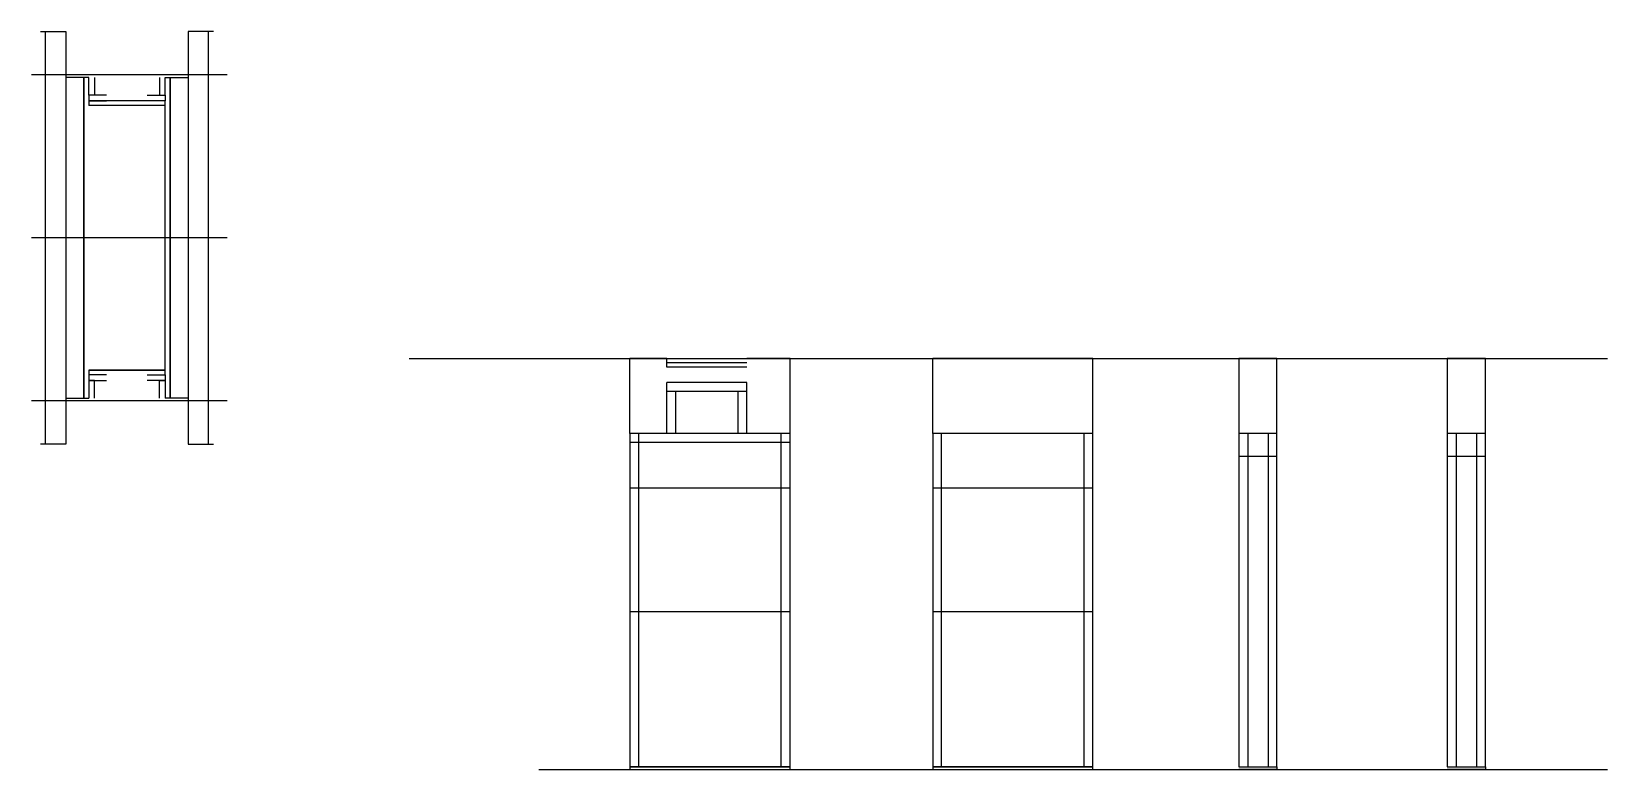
# Model space of a CAD drawing. Header units: metres. Extents: x 3576 to 4815, y 9684 to 10263.
import ezdxf

# ---------------------------------------------------------------- set-up
doc = ezdxf.new("R2010")
doc.units = ezdxf.units.M
for name, color, linetype in [('CHAPA', 7, 'Continuous'), ('COTA', 7, 'Continuous'), ('Hachura', 7, 'Continuous'), ('Madeira', 7, 'Continuous'), ('Nível', 7, 'Continuous'), ('Painéis', 7, 'Continuous'), ('Perfil Metálico', 7, 'Continuous'), ('SARR_2.2x7', 7, 'Continuous'), ('SARRAFO', 7, 'Continuous')]:
    doc.layers.add(name, color=color, linetype=linetype)

msp = doc.modelspace()

# ---------------------------------------------------------------- linework, layer by layer
at = {"layer": 'CHAPA', "color": 7, "lineweight": 25}
for points in [[(3621.5, 10227.4), (3617.5, 10227.4), (3617.5, 9975.4), (3621.5, 9975.4)], [(3621.5, 10227.4), (3617.5, 10227.4), (3617.5, 9975.4), (3621.5, 9975.4)], [(3681.5, 10227.4), (3685.5, 10227.4), (3685.5, 9975.4), (3681.5, 9975.4)], [(3681.5, 10227.4), (3685.5, 10227.4), (3685.5, 9975.4), (3681.5, 9975.4)], [(3681.5, 10205.4), (3681.5, 10209), (3621.5, 10209), (3621.5, 10205.4)], [(3681.5, 10205.4), (3681.5, 10209), (3621.5, 10209), (3621.5, 10205.4)], [(3681.5, 9993.8), (3681.5, 9997.4), (3621.5, 9997.4), (3621.5, 9993.8)], [(3681.5, 9993.8), (3681.5, 9997.4), (3621.5, 9997.4), (3621.5, 9993.8)]]:
    msp.add_lwpolyline(points, dxfattribs=at)
at = {"layer": 'COTA', "color": 7, "lineweight": 25}
for p, q in [((4046.8, 9947.7), (4046.8, 10006.7)), ((4075.8, 10006.7), (4046.8, 10006.7)), ((4172.8, 10006.7), (4138.8, 10006.7)), ((4172.8, 9947.7), (4172.8, 10006.7)), ((4410.8, 10006.7), (4284.8, 10006.7)), ((4284.8, 9947.7), (4284.8, 10006.7)), ((4410.8, 9947.7), (4410.8, 10006.7))]:
    msp.add_line(p, q, dxfattribs=at)
for points in [[(4555.4, 9947.7), (4555.4, 10006.7), (4525.4, 10006.7), (4525.4, 9947.7)], [(4719.2, 9947.7), (4719.2, 10006.7), (4689.2, 10006.7), (4689.2, 9947.7)]]:
    msp.add_lwpolyline(points, dxfattribs=at)
at = {"layer": 'Hachura', "color": 7, "lineweight": 25}
for p, q in [((3730.3, 10229.4), (3576.5, 10229.5)), ((3730.3, 10101.4), (3576.5, 10101.5)), ((3730.3, 9973.4), (3576.5, 9973.4))]:
    msp.add_line(p, q, dxfattribs=at)
at = {"layer": 'Madeira', "color": 7, "lineweight": 25}
for points in [[(3603.5, 9975.4), (3617.5, 9975.4), (3617.5, 10227.4), (3603.5, 10227.4)], [(3699.5, 9975.4), (3685.5, 9975.4), (3685.5, 10227.4), (3699.5, 10227.4)], [(3699.5, 9975.4), (3685.5, 9975.4), (3685.5, 10227.4), (3699.5, 10227.4)]]:
    msp.add_lwpolyline(points, dxfattribs=at)
at = {"layer": 'Nível', "color": 7, "lineweight": 25}
for p, q in [((3873.2, 10006.7), (4815.2, 10006.7)), ((3975.3, 9683.7), (4815.2, 9683.7))]:
    msp.add_line(p, q, dxfattribs=at)
at = {"layer": 'Painéis', "color": 7, "lineweight": 25}
for p, q in [((4075.8, 9947.7), (4075.8, 9987.7)), ((4138.8, 9987.7), (4075.8, 9987.7)), ((4138.8, 9947.7), (4138.8, 9987.7)), ((4046.8, 9947.7), (4046.8, 9807.7)), ((4172.8, 9947.7), (4046.8, 9947.7)), ((4172.8, 9807.7), (4172.8, 9947.7)), ((4284.8, 9947.7), (4284.8, 9807.7)), ((4410.8, 9947.7), (4284.8, 9947.7)), ((4410.8, 9807.7), (4410.8, 9947.7)), ((4525.4, 9947.7), (4525.4, 9685.7)), ((4555.4, 9947.7), (4525.4, 9947.7)), ((4555.4, 9685.7), (4555.4, 9947.7)), ((4689.2, 9947.7), (4689.2, 9685.7)), ((4719.2, 9947.7), (4689.2, 9947.7)), ((4719.2, 9685.7), (4719.2, 9947.7)), ((4555.4, 9929.7), (4525.4, 9929.7)), ((4719.2, 9929.7), (4689.2, 9929.7)), ((4172.8, 9904.7), (4046.8, 9904.7)), ((4410.8, 9904.7), (4284.8, 9904.7)), ((4046.8, 9807.7), (4046.8, 9683.7)), ((4172.8, 9807.7), (4046.8, 9807.7)), ((4172.8, 9683.7), (4172.8, 9807.7)), ((4284.8, 9807.7), (4284.8, 9683.7)), ((4410.8, 9807.7), (4284.8, 9807.7)), ((4410.8, 9683.7), (4410.8, 9807.7)), ((4046.8, 9685.7), (4172.8, 9685.7)), ((4284.8, 9685.7), (4410.8, 9685.7)), ((4525.4, 9685.7), (4555.4, 9685.7)), ((4689.2, 9685.7), (4719.2, 9685.7))]:
    msp.add_line(p, q, dxfattribs=at)
for points in [[(3621.5, 9997.4), (3681.5, 9997.4), (3681.5, 10205.4), (3621.5, 10205.4)], [(4138.8, 9999.7), (4075.8, 9999.7), (4075.8, 10006.7), (4138.8, 10006.7)], [(4172.8, 9685.7), (4046.8, 9685.7), (4046.8, 9683.7), (4172.8, 9683.7)], [(4410.8, 9685.7), (4284.8, 9685.7), (4284.8, 9683.7), (4410.8, 9683.7)], [(4525.4, 9685.7), (4555.4, 9685.7), (4555.4, 9683.7), (4525.4, 9683.7)], [(4689.2, 9685.7), (4719.2, 9685.7), (4719.2, 9683.7), (4689.2, 9683.7)]]:
    msp.add_lwpolyline(points, dxfattribs=at)
at = {"layer": 'Perfil Metálico', "color": 7, "lineweight": 25}
for points in [[(3583.5, 10263.4), (3603.5, 10263.4), (3603.5, 9939.4), (3583.5, 9939.4)], [(3599.5, 9939.4), (3587.5, 9939.4), (3587.5, 10263.4), (3599.5, 10263.4)], [(3719.5, 10263.4), (3699.5, 10263.4), (3699.5, 9939.4), (3719.5, 9939.4)], [(3703.5, 9939.4), (3715.5, 9939.4), (3715.5, 10263.4), (3703.5, 10263.4)]]:
    msp.add_lwpolyline(points, dxfattribs=at)
at = {"layer": 'SARR_2.2x7', "color": 7, "lineweight": 25}
for p, q in [((4138.8, 10003.2), (4075.8, 10003.2)), ((4138.8, 9980.7), (4075.8, 9980.7)), ((4082.8, 9947.7), (4082.8, 9980.7)), ((4131.8, 9947.7), (4131.8, 9980.7)), ((4053.8, 9904.7), (4053.8, 9947.7)), ((4165.8, 9904.7), (4165.8, 9947.7)), ((4291.8, 9904.7), (4291.8, 9947.7)), ((4403.8, 9904.7), (4403.8, 9947.7)), ((4532.4, 9947.7), (4532.4, 9685.7)), ((4548.4, 9947.7), (4548.4, 9685.7)), ((4696.2, 9947.7), (4696.2, 9685.7)), ((4712.2, 9947.7), (4712.2, 9685.7)), ((4172.8, 9940.7), (4046.8, 9940.7)), ((4053.8, 9807.7), (4053.8, 9904.7)), ((4165.8, 9807.7), (4165.8, 9904.7)), ((4291.8, 9807.7), (4291.8, 9904.7)), ((4403.8, 9807.7), (4403.8, 9904.7)), ((4053.8, 9685.7), (4053.8, 9807.7)), ((4165.8, 9685.7), (4165.8, 9807.7)), ((4291.8, 9685.7), (4291.8, 9807.7)), ((4403.8, 9685.7), (4403.8, 9807.7)), ((4053.8, 9685.7), (4053.8, 9685.7)), ((4165.8, 9685.7), (4165.8, 9685.7)), ((4291.8, 9685.7), (4291.8, 9685.7)), ((4403.8, 9685.7), (4403.8, 9685.7))]:
    msp.add_line(p, q, dxfattribs=at)
at = {"layer": 'SARRAFO', "color": 7, "lineweight": 25}
for points in [[(3625.9, 10227.4), (3625.9, 10213.4), (3621.5, 10213.4), (3621.5, 10227.4)], [(3677.1, 10227.4), (3677.1, 10213.4), (3681.5, 10213.4), (3681.5, 10227.4)], [(3635.5, 10213.4), (3621.5, 10213.4), (3621.5, 10209), (3635.5, 10209)], [(3667.5, 10213.4), (3681.5, 10213.4), (3681.5, 10209), (3667.5, 10209)], [(3635.5, 9993.8), (3621.5, 9993.8), (3621.5, 9989.4), (3635.5, 9989.4)], [(3625.9, 9975.4), (3625.9, 9989.4), (3621.5, 9989.4), (3621.5, 9975.4)], [(3667.5, 9993.8), (3681.5, 9993.8), (3681.5, 9989.4), (3667.5, 9989.4)], [(3677.1, 9975.4), (3677.1, 9989.4), (3681.5, 9989.4), (3681.5, 9975.4)]]:
    msp.add_lwpolyline(points, dxfattribs=at)

doc.saveas('drawing.dxf')
